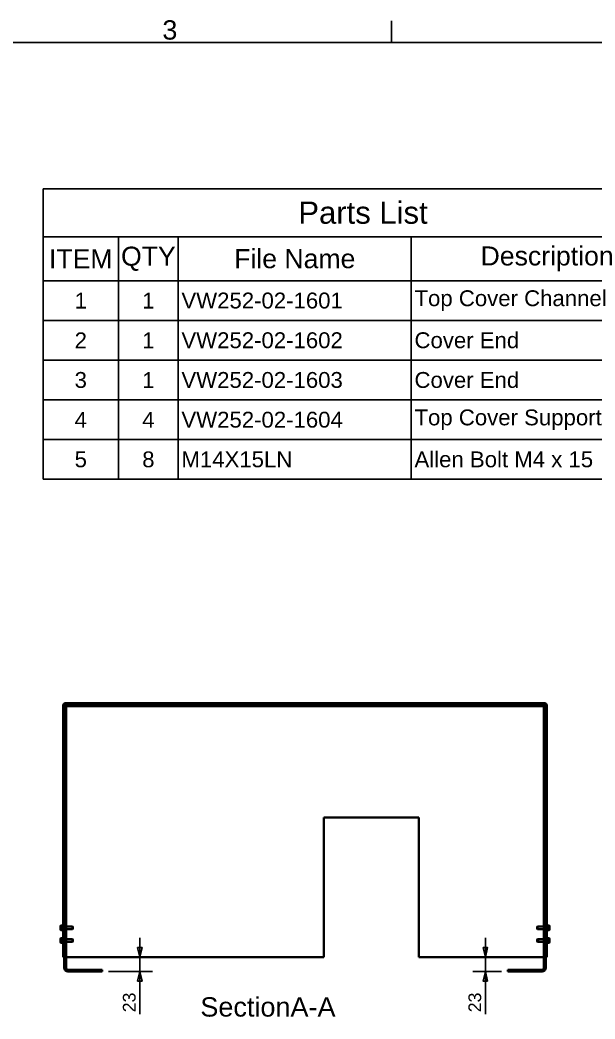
# Paper-space layout 'Washer Top Cover Detail' of a CAD drawing. Header units: millimetres. Extents: x -10 to 420, y -9 to 298.
# Drawn here: x 216.4 to 307, y 133.8 to 291.3 of the extents above; entities that cross this region are included whole.
import ezdxf

# ---------------------------------------------------------------- set-up
doc = ezdxf.new("R2010")
doc.units = ezdxf.units.MM
for name, color, linetype, lineweight in [('2dTransBorder', 7, 'Continuous', 35), ('Dimensions', 5, 'Continuous', 25), ('Hatch', 7, 'Continuous', 25), ('Visible Edges', 7, 'Continuous', 50)]:
    doc.layers.add(name, color=color, linetype=linetype, lineweight=lineweight)
doc.layers.add('Title', color=7, linetype='Continuous')
doc.styles.add('Current-ISO', font='ARIAL.TTF')
doc.styles.get("Standard").update_dxf_attribs({"font": 'ARIAL.TTF'})
doc.styles.add('Text Style29', font='ARIAL.TTF')
doc.styles.add('Text Style5', font='ARIAL.TTF')
pattern_1 = [(135, (-5.0086, -4.2813), (-2.245064, -2.245064), [])]
pattern_2 = [(135, (0, 0), (-2.245064, -2.245064), [])]
pattern_3 = [(150, (0, 0), (-1.5875, -2.74963), [])]
pattern_4 = [(120, (-5.0086, -4.2813), (-2.74963, -1.5875), [])]

# ---------------------------------------------------------------- blocks, each defined once
blk = doc.blocks.new('2dTransSymbol2')
at = {"color": 179}
for points in [[(239.98, 149.37), (240.33, 147.87), (240.68, 149.37), (239.98, 149.37)], [(240.68, 144.07), (240.33, 145.57), (239.98, 144.07), (240.68, 144.07)]]:
    blk.add_solid(points, dxfattribs=at)
at = {"layer": 'Dimensions', "color": 179, "linetype": 'Continuous', "lineweight": 25, "true_color": 0x262659}
for p, q in [((240.33, 149.37), (240.33, 150.87)), ((239.98, 149.37), (240.33, 147.87)), ((240.68, 149.37), (239.98, 149.37)), ((240.33, 149.37), (240.33, 147.87)), ((240.33, 147.87), (240.68, 149.37)), ((240.33, 145.57), (240.33, 147.87)), ((235.41, 145.57), (242.33, 145.57)), ((240.33, 145.57), (239.98, 144.07)), ((240.33, 144.07), (240.33, 145.57)), ((240.68, 144.07), (240.33, 145.57)), ((239.98, 144.07), (240.68, 144.07)), ((240.33, 144.07), (240.33, 142.57)), ((240.33, 138.86), (240.33, 142.57))]:
    blk.add_line(p, q, dxfattribs=at)
for points in [[(239.98, 149.37), (240.33, 147.87), (240.68, 149.37), (239.98, 149.37)], [(240.68, 144.07), (240.33, 145.57), (239.98, 144.07), (240.68, 144.07)]]:
    blk.add_lwpolyline(points, dxfattribs=at)
at = {"layer": 'Dimensions', "linetype": 'Continuous', "lineweight": 25, "insert": (239.69, 139.16), "char_height": 2, "attachment_point": 7, "rotation": 90, "style": 'Text Style5'}
blk.add_mtext('23', dxfattribs=at)
blk = doc.blocks.new('2dTransSymbol3')
at = {"color": 179}
for points in [[(294.43, 149.37), (294.78, 147.87), (295.13, 149.37), (294.43, 149.37)], [(295.13, 144.07), (294.78, 145.57), (294.43, 144.07), (295.13, 144.07)]]:
    blk.add_solid(points, dxfattribs=at)
at = {"layer": 'Dimensions', "color": 179, "linetype": 'Continuous', "lineweight": 25, "true_color": 0x262659}
for p, q in [((294.78, 149.37), (294.78, 150.87)), ((294.43, 149.37), (294.78, 147.87)), ((295.13, 149.37), (294.43, 149.37)), ((294.78, 149.37), (294.78, 147.87)), ((294.78, 147.87), (295.13, 149.37)), ((294.78, 147.87), (294.78, 145.57)), ((297.31, 145.57), (292.78, 145.57)), ((294.78, 145.57), (294.43, 144.07)), ((294.78, 144.07), (294.78, 145.57)), ((295.13, 144.07), (294.78, 145.57)), ((294.43, 144.07), (295.13, 144.07)), ((294.78, 144.07), (294.78, 142.57)), ((294.78, 138.86), (294.78, 142.57))]:
    blk.add_line(p, q, dxfattribs=at)
for points in [[(294.43, 149.37), (294.78, 147.87), (295.13, 149.37), (294.43, 149.37)], [(295.13, 144.07), (294.78, 145.57), (294.43, 144.07), (295.13, 144.07)]]:
    blk.add_lwpolyline(points, dxfattribs=at)
at = {"layer": 'Dimensions', "color": 178, "linetype": 'Continuous', "lineweight": 25, "true_color": 0x000001, "insert": (294.14, 139.16), "char_height": 2, "attachment_point": 7, "rotation": 90, "style": 'Text Style5'}
blk.add_mtext('23', dxfattribs=at)
blk = doc.blocks.new('*T74')
at = {"color": 0, "lineweight": -2}
for p, q in [((0, 0), (11.88, 0)), ((0, 0), (0, -7.59)), ((11.88, 0), (21.3, 0)), ((21.3, 0), (58.02, 0)), ((58.02, 0), (100.81, 0)), ((100.81, 0), (100.81, -7.59)), ((0, -7.59), (11.88, -7.59)), ((0, -7.59), (0, -14.51)), ((11.88, -7.59), (21.3, -7.59)), ((11.88, -7.59), (11.88, -14.51)), ((21.3, -7.59), (58.02, -7.59)), ((21.3, -7.59), (21.3, -14.51)), ((58.02, -7.59), (100.81, -7.59)), ((58.02, -7.59), (58.02, -14.51)), ((100.81, -7.59), (100.81, -14.51)), ((0, -14.51), (11.88, -14.51)), ((0, -14.51), (0, -20.77)), ((11.88, -14.51), (21.3, -14.51)), ((11.88, -14.51), (11.88, -20.77)), ((21.3, -14.51), (58.02, -14.51)), ((21.3, -14.51), (21.3, -20.77)), ((58.02, -14.51), (100.81, -14.51)), ((58.02, -14.51), (58.02, -20.77)), ((100.81, -14.51), (100.81, -20.77)), ((0, -20.77), (11.88, -20.77)), ((0, -20.77), (0, -27.03)), ((11.88, -20.77), (21.3, -20.77)), ((11.88, -20.77), (11.88, -27.03)), ((21.3, -20.77), (58.02, -20.77)), ((21.3, -20.77), (21.3, -27.03)), ((58.02, -20.77), (100.81, -20.77)), ((58.02, -20.77), (58.02, -27.03)), ((100.81, -20.77), (100.81, -27.03)), ((0, -27.03), (11.88, -27.03)), ((0, -27.03), (0, -33.29)), ((11.88, -27.03), (21.3, -27.03)), ((11.88, -27.03), (11.88, -33.29)), ((21.3, -27.03), (58.02, -27.03)), ((21.3, -27.03), (21.3, -33.29)), ((58.02, -27.03), (100.81, -27.03)), ((58.02, -27.03), (58.02, -33.29)), ((100.81, -27.03), (100.81, -33.29)), ((0, -33.29), (11.88, -33.29)), ((0, -33.29), (0, -39.54)), ((11.88, -33.29), (21.3, -33.29)), ((11.88, -33.29), (11.88, -39.54)), ((21.3, -33.29), (58.02, -33.29)), ((21.3, -33.29), (21.3, -39.54)), ((58.02, -33.29), (100.81, -33.29)), ((58.02, -33.29), (58.02, -39.54)), ((100.81, -33.29), (100.81, -39.54)), ((0, -39.54), (11.88, -39.54)), ((0, -39.54), (0, -45.8)), ((11.88, -39.54), (21.3, -39.54)), ((11.88, -39.54), (11.88, -45.8)), ((21.3, -39.54), (58.02, -39.54)), ((21.3, -39.54), (21.3, -45.8)), ((58.02, -39.54), (100.81, -39.54)), ((58.02, -39.54), (58.02, -45.8)), ((100.81, -39.54), (100.81, -45.8)), ((0, -45.8), (11.88, -45.8)), ((11.88, -45.8), (21.3, -45.8)), ((21.3, -45.8), (58.02, -45.8)), ((58.02, -45.8), (100.81, -45.8))]:
    blk.add_line(p, q, dxfattribs=at)
at = {"color": 0}
for s, insert, char_height, width, attachment_point in [('Parts List', (50.41, -3.8), 3.5, 99.8124, 5), ('QTY', (16.59, -11.05), 3, 8.4204, 5), ('File Name', (39.66, -11.05), 3, 35.7237, 5), ('Description', (79.42, -11.05), 3, 41.7911, 5), ('ITEM', (5.94, -11.05), 3, 10.8771, 5), ('1', (5.94, -17.64), 2.5, 10.8771, 5), ('1', (16.59, -17.64), 2.5, 8.4204, 5), ('VW252-02-1601', (21.8, -17.64), 2.5, 35.7237, 4), ('Top Cover Channel', (58.52, -17.64), 2.5, 41.7911, 4), ('2', (5.94, -23.9), 2.5, 10.8771, 5), ('1', (16.59, -23.9), 2.5, 8.4204, 5), ('VW252-02-1602', (21.8, -23.9), 2.5, 35.7237, 4), ('Cover End', (58.52, -23.9), 2.5, 41.7911, 4), ('3', (5.94, -30.16), 2.5, 10.8771, 5), ('1', (16.59, -30.16), 2.5, 8.4204, 5), ('VW252-02-1603', (21.8, -30.16), 2.5, 35.7237, 4), ('Cover End', (58.52, -30.16), 2.5, 41.7911, 4), ('4', (5.94, -36.42), 2.5, 10.8771, 5), ('4', (16.59, -36.42), 2.5, 8.4204, 5), ('VW252-02-1604', (21.8, -36.42), 2.5, 35.7237, 4), ('Top Cover Support', (58.52, -36.42), 2.5, 41.7911, 4), ('5', (5.94, -42.67), 2.5, 10.8771, 5), ('8', (16.59, -42.67), 2.5, 8.4204, 5), ('M14X15LN', (21.8, -42.67), 2.5, 35.7237, 4), ('Allen Bolt M4 x 15', (58.52, -42.67), 2.5, 41.7911, 4)]:
    blk.add_mtext(s, dxfattribs=dict(at, insert=insert, char_height=char_height, width=width, attachment_point=attachment_point))
blk = doc.blocks.new('Default Border')
at = {"layer": '2dTransBorder', "color": 179, "linetype": 'Continuous', "lineweight": 25, "true_color": 0x262659}
for points in [[(280, 292), (280, 295.4)], [(5, 5), (5, 292), (415, 292), (415, 5), (5, 5)]]:
    blk.add_lwpolyline(points, dxfattribs=at)
at = {"layer": '2dTransBorder', "color": 179, "lineweight": 211, "insert": (243.88, 292.4), "char_height": 3.05, "attachment_point": 7, "style": 'Current-ISO'}
blk.add_mtext('3', dxfattribs=at)
blk = doc.blocks.new('Title')
at = {"layer": '2dTransBorder'}
blk.add_blockref('Default Border', (-5, -5), dxfattribs=at)

psp = doc.layouts.new('Washer Top Cover Detail')

# ---------------------------------------------------------------- hatches: boundary and pattern name
at = {"layer": 'Hatch', "linetype": 'Continuous', "lineweight": 9, "true_color": 0x1e1e47}
h = psp.add_hatch(dxfattribs=at)
h.set_pattern_fill('ANSI31', color=179, scale=25.4, angle=90, style=0)
h.set_pattern_definition(pattern_1)
h.paths.add_polyline_path([(299.15, 183.44), (299.26, 183.39), (299.3, 183.29), (299.3, 148.44), (299.45, 148.44), (299.45, 183.29), (299.41, 183.44), (299.3, 183.55), (299.15, 183.59), (223.55, 183.59), (223.4, 183.55), (223.29, 183.44), (223.25, 183.29), (223.25, 148.44), (223.4, 148.44), (223.4, 183.29), (223.44, 183.39), (223.55, 183.44)])
h = psp.add_hatch(dxfattribs=at)
h.set_pattern_fill('ANSI31', color=179, scale=25.4, angle=105, style=0)
h.set_pattern_definition(pattern_3)
h.paths.add_polyline_path([(227.86, 152.17), (227.91, 152.12), (228.26, 152.12), (228.26, 152.27), (229.71, 152.27), (229.76, 152.32), (229.76, 152.62), (229.71, 152.67), (228.26, 152.67), (228.26, 152.82), (227.91, 152.82), (227.86, 152.77), (227.86, 152.62), (228.19, 152.62), (228.19, 152.32), (227.86, 152.32)])
h = psp.add_hatch(dxfattribs=at)
h.set_pattern_fill('ANSI31', color=179, scale=25.4, angle=105, style=0)
h.set_pattern_definition(pattern_3)
h.paths.add_polyline_path([(228.41, 152.63), (228.71, 152.63), (228.71, 153.07), (228.41, 153.07)])
h = psp.add_hatch(dxfattribs=at)
h.set_pattern_fill('ANSI31', color=179, scale=25.4, angle=90, style=0)
h.set_pattern_definition(pattern_2)
h.paths.add_polyline_path([(228.41, 152.22), (228.26, 152.22), (228.26, 150.72), (228.41, 150.72)])
h = psp.add_hatch(dxfattribs=at)
h.set_pattern_fill('ANSI31', color=179, scale=25.4, angle=105, style=0)
h.set_pattern_definition(pattern_3)
h.paths.add_polyline_path([(228.41, 150.63), (228.71, 150.63), (228.71, 152.31), (228.41, 152.31)])
h = psp.add_hatch(dxfattribs=at)
h.set_pattern_fill('ANSI31', color=179, scale=25.4, angle=75, style=0)
h.set_pattern_definition([(120, (0, 0), (-2.74963, -1.5875), [])])
h.paths.add_polyline_path([(304.01, 150.63), (304.31, 150.63), (304.31, 152.31), (304.01, 152.31)])
h = psp.add_hatch(dxfattribs=at)
h.set_pattern_fill('ANSI31', color=179, scale=25.4, angle=90, style=0)
h.set_pattern_definition(pattern_2)
h.paths.add_polyline_path([(304.46, 152.22), (304.31, 152.22), (304.31, 150.72), (304.46, 150.72)])
h = psp.add_hatch(dxfattribs=at)
h.set_pattern_fill('ANSI31', color=179, scale=25.4, angle=75, style=0)
h.set_pattern_definition(pattern_4)
h.paths.add_polyline_path([(299.8, 147.84), (299.85, 147.89), (299.85, 148.04), (299.52, 148.04), (299.52, 148.34), (299.85, 148.34), (299.85, 148.49), (299.8, 148.54), (299.45, 148.54), (299.45, 148.39), (298, 148.39), (297.95, 148.34), (297.95, 148.04), (298, 147.99), (299.45, 147.99), (299.45, 147.84)])
h = psp.add_hatch(dxfattribs=at)
h.set_pattern_fill('ANSI31', color=179, scale=25.4, angle=75, style=0)
h.set_pattern_definition(pattern_4)
h.paths.add_polyline_path([(299, 148.35), (299.3, 148.35), (299.3, 148.79), (299, 148.79)])
h = psp.add_hatch(dxfattribs=at)
h.set_pattern_fill('ANSI31', color=179, scale=25.4, angle=195, style=0)
h.set_pattern_definition([(240, (-5.0086, -4.2813), (2.74963, -1.5875), [])])
h.paths.add_polyline_path([(299.8, 145.84), (299.85, 145.89), (299.85, 146.04), (299.52, 146.04), (299.52, 146.34), (299.85, 146.34), (299.85, 146.49), (299.8, 146.54), (299.45, 146.54), (299.45, 146.39), (298, 146.39), (297.95, 146.34), (297.95, 146.04), (298, 145.99), (299.45, 145.99), (299.45, 145.84)])
h = psp.add_hatch(dxfattribs=at)
h.set_pattern_fill('ANSI31', color=179, scale=25.4, angle=90, style=0)
h.set_pattern_definition(pattern_1)
h.paths.add_polyline_path([(223.4, 145.94), (223.25, 145.94), (223.25, 143.59), (223.4, 143.59)])
h = psp.add_hatch(dxfattribs=at)
h.set_pattern_fill('ANSI31', color=179, scale=25.4, angle=105, style=0)
h.set_pattern_definition([(150, (-5.0086, -4.2813), (-1.5875, -2.74963), [])])
h.paths.add_polyline_path([(224, 141.59), (223.85, 141.63), (223.74, 141.74), (223.7, 141.89), (223.7, 146.02), (223.4, 146.02), (223.4, 141.89), (223.45, 141.66), (223.58, 141.46), (223.77, 141.33), (224, 141.29), (229.4, 141.29), (229.4, 141.59)])
h = psp.add_hatch(dxfattribs=at)
h.set_pattern_fill('ANSI31', color=179, scale=25.4, angle=75, style=0)
h.set_pattern_definition(pattern_4)
h.paths.add_polyline_path([(299, 141.89), (298.96, 141.74), (298.85, 141.63), (298.7, 141.59), (293.3, 141.59), (293.3, 141.29), (298.7, 141.29), (298.93, 141.33), (299.12, 141.46), (299.25, 141.66), (299.3, 141.89), (299.3, 146.02), (299, 146.02)])
h = psp.add_hatch(dxfattribs=at)
h.set_pattern_fill('ANSI31', color=179, scale=25.4, angle=90, style=0)
h.set_pattern_definition(pattern_1)
h.paths.add_polyline_path([(299.45, 145.94), (299.3, 145.94), (299.3, 143.59), (299.45, 143.59)])

# ---------------------------------------------------------------- linework, layer by layer
at = {"layer": 'Visible Edges', "color": 179, "linetype": 'Continuous', "lineweight": 35, "true_color": 0x262659}
for p, q in [((223.25, 183.29), (223.25, 148.44)), ((223.25, 183.29), (223.25, 148.3)), ((223.4, 148.44), (223.4, 183.29)), ((223.4, 148.63), (223.4, 183.29)), ((223.4, 183.29), (299.3, 183.29)), ((223.7, 183.14), (223.4, 183.14)), ((299.15, 183.59), (223.55, 183.59)), ((299.15, 183.59), (223.55, 183.59)), ((223.55, 183.44), (299.15, 183.44)), ((223.55, 148.63), (223.55, 183.14)), ((223.7, 183.14), (223.55, 183.14)), ((223.7, 183.29), (223.7, 183.14)), ((299, 183.14), (223.7, 183.14)), ((223.7, 183.14), (223.7, 148.19)), ((299, 183.14), (299, 183.29)), ((299, 183.14), (299.15, 183.14)), ((299, 148.3), (299, 183.14)), ((299.15, 183.14), (299.15, 148.52)), ((299.3, 183.29), (299.3, 148.44)), ((299.3, 183.29), (299.3, 148.3)), ((299.45, 148.44), (299.45, 183.29)), ((299.45, 148.41), (299.45, 183.29)), ((264.3, 143.59), (264.3, 165.59)), ((264.3, 165.59), (279.3, 165.59)), ((279.3, 165.59), (279.3, 143.59)), ((222.9, 148.54), (222.85, 148.49)), ((222.85, 148.49), (222.85, 148.34)), ((222.85, 147.89), (222.85, 148.49)), ((222.85, 148.34), (223.18, 148.34)), ((222.85, 148.19), (222.85, 148.34)), ((222.85, 148.34), (223.18, 148.34)), ((222.85, 148.04), (222.85, 148.19)), ((222.85, 148.19), (223.18, 148.19)), ((223.18, 148.04), (222.85, 148.04)), ((222.85, 148.04), (222.85, 147.89)), ((222.85, 148.04), (223.18, 148.04)), ((223.25, 148.54), (222.9, 148.54)), ((222.9, 148.54), (222.9, 147.84)), ((223.18, 148.34), (223.18, 148.04)), ((223.18, 148.34), (223.18, 148.19)), ((223.18, 148.19), (223.18, 148.04)), ((223.25, 148.39), (223.25, 148.54)), ((223.25, 148.44), (223.4, 148.44)), ((223.25, 148.34), (223.25, 148.44)), ((224.7, 148.39), (223.25, 148.39)), ((223.7, 148.79), (223.4, 148.79)), ((223.4, 148.79), (223.4, 148.35)), ((223.7, 148.79), (223.4, 148.79)), ((223.4, 148.35), (223.7, 148.35)), ((223.7, 148.02), (223.4, 148.02)), ((223.4, 148.02), (223.4, 146.35)), ((223.7, 148.35), (223.7, 148.79)), ((223.7, 148.25), (223.7, 148.79)), ((223.7, 148.34), (223.7, 148.19)), ((223.7, 146.31), (223.7, 148.03)), ((223.7, 146.35), (223.7, 148.02)), ((224.75, 148.34), (224.7, 148.39)), ((224.7, 147.99), (224.7, 148.39)), ((224.7, 147.99), (224.75, 148.04)), ((224.75, 148.04), (224.75, 148.34)), ((224.75, 148.34), (224.75, 148.04)), ((298, 148.39), (297.95, 148.34)), ((297.95, 148.34), (297.95, 148.04)), ((297.95, 148.04), (297.95, 148.34)), ((297.95, 148.04), (298, 147.99)), ((299.45, 148.39), (298, 148.39)), ((298, 148.39), (298, 147.99)), ((299.3, 148.79), (299, 148.79)), ((299, 148.79), (299, 148.35)), ((299.3, 148.79), (299, 148.79)), ((299, 148.79), (299, 148.14)), ((299, 148.35), (299.3, 148.35)), ((299, 146.33), (299, 148.08)), ((299.3, 148.02), (299, 148.02)), ((299, 148.02), (299, 146.35)), ((299.3, 148.35), (299.3, 148.79)), ((299.3, 148.44), (299.45, 148.44)), ((299.3, 148.34), (299.3, 148.44)), ((299.45, 148.44), (299.3, 148.44)), ((299.3, 146.35), (299.3, 148.02)), ((299.8, 148.54), (299.45, 148.54)), ((299.45, 148.54), (299.45, 148.39)), ((299.45, 148.53), (299.45, 148.34)), ((299.45, 148.43), (299.45, 148.24)), ((299.45, 147.99), (299.45, 148.39)), ((299.45, 148.09), (299.45, 147.95)), ((299.52, 148.04), (299.52, 148.34)), ((299.52, 148.34), (299.85, 148.34)), ((299.85, 148.34), (299.52, 148.34)), ((299.52, 148.19), (299.52, 148.34)), ((299.52, 148.04), (299.52, 148.19)), ((299.85, 148.19), (299.52, 148.19)), ((299.85, 148.04), (299.52, 148.04)), ((299.85, 148.04), (299.52, 148.04)), ((299.85, 148.49), (299.8, 148.54)), ((299.8, 147.84), (299.8, 148.54)), ((299.85, 148.34), (299.85, 148.49)), ((299.85, 148.49), (299.85, 147.89)), ((299.85, 148.34), (299.85, 148.19)), ((299.85, 148.19), (299.85, 148.04)), ((299.85, 147.89), (299.85, 148.04)), ((222.85, 147.89), (222.9, 147.84)), ((222.9, 146.54), (222.85, 146.49)), ((222.85, 146.49), (222.85, 146.34)), ((222.85, 145.89), (222.85, 146.49)), ((222.9, 147.84), (223.25, 147.84)), ((223.25, 146.54), (222.9, 146.54)), ((222.9, 146.54), (222.9, 145.84)), ((223.25, 147.84), (223.25, 147.99)), ((223.25, 147.99), (224.7, 147.99)), ((223.4, 147.94), (223.25, 147.94)), ((223.25, 147.94), (223.25, 146.44)), ((223.25, 147.86), (223.25, 146.33)), ((223.25, 146.39), (223.25, 146.54)), ((223.25, 146.44), (223.4, 146.44)), ((223.25, 146.34), (223.25, 146.44)), ((223.4, 146.44), (223.4, 147.94)), ((223.7, 147.97), (223.7, 146.22)), ((298, 147.99), (299.45, 147.99)), ((299, 147.92), (299, 146.2)), ((299.45, 147.94), (299.3, 147.94)), ((299.3, 147.94), (299.3, 146.44)), ((299.3, 146.41), (299.3, 147.92)), ((299.3, 147.86), (299.3, 146.33)), ((299.3, 146.44), (299.45, 146.44)), ((299.3, 146.34), (299.3, 146.44)), ((299.45, 146.44), (299.3, 146.44)), ((299.45, 147.99), (299.45, 147.84)), ((299.45, 146.44), (299.45, 147.97)), ((299.45, 146.44), (299.45, 147.94)), ((299.45, 147.84), (299.8, 147.84)), ((299.8, 146.54), (299.45, 146.54)), ((299.45, 146.54), (299.45, 146.39)), ((299.45, 146.53), (299.45, 146.34)), ((299.45, 146.43), (299.45, 146.29)), ((299.8, 147.84), (299.85, 147.89)), ((299.85, 146.49), (299.8, 146.54)), ((299.8, 145.84), (299.8, 146.54)), ((299.85, 146.34), (299.85, 146.49)), ((299.85, 146.49), (299.85, 145.89)), ((222.85, 146.34), (223.18, 146.34)), ((222.85, 146.19), (222.85, 146.34)), ((222.85, 146.34), (223.18, 146.34)), ((222.85, 146.04), (222.85, 146.19)), ((222.85, 146.19), (223.18, 146.19)), ((223.18, 146.04), (222.85, 146.04)), ((222.85, 146.04), (222.85, 145.89)), ((222.85, 146.04), (223.18, 146.04)), ((222.85, 145.89), (222.9, 145.84)), ((222.9, 145.84), (223.25, 145.84)), ((223.18, 146.34), (223.18, 146.04)), ((223.18, 146.34), (223.18, 146.19)), ((223.18, 146.19), (223.18, 146.04)), ((224.7, 146.39), (223.25, 146.39)), ((223.25, 145.84), (223.25, 145.99)), ((223.25, 145.99), (224.7, 145.99)), ((223.4, 145.94), (223.25, 145.94)), ((223.25, 145.94), (223.25, 143.59)), ((223.25, 145.89), (223.25, 143.59)), ((223.4, 146.35), (223.7, 146.35)), ((223.7, 146.02), (223.4, 146.02)), ((223.4, 146.02), (223.4, 141.89)), ((223.4, 143.59), (223.4, 145.94)), ((223.7, 146.34), (223.7, 146.19)), ((223.7, 141.89), (223.7, 146.09)), ((223.7, 141.89), (223.7, 146.02)), ((223.7, 146), (223.7, 143.59)), ((224.75, 146.34), (224.7, 146.39)), ((224.7, 145.99), (224.7, 146.39)), ((224.7, 145.99), (224.75, 146.04)), ((224.75, 146.04), (224.75, 146.34)), ((224.75, 146.34), (224.75, 146.04)), ((298, 146.39), (297.95, 146.34)), ((297.95, 146.34), (297.95, 146.04)), ((297.95, 146.04), (297.95, 146.34)), ((297.95, 146.04), (298, 145.99)), ((299.45, 146.39), (298, 146.39)), ((298, 146.39), (298, 145.99)), ((298, 145.99), (299.45, 145.99)), ((299, 146.35), (299.3, 146.35)), ((299, 143.59), (299, 146.11)), ((299.3, 146.02), (299, 146.02)), ((299, 146.02), (299, 141.89)), ((299, 145.98), (299, 141.89)), ((299.3, 141.89), (299.3, 146.02)), ((299.3, 141.89), (299.3, 145.98)), ((299.45, 145.94), (299.3, 145.94)), ((299.3, 145.94), (299.3, 143.59)), ((299.3, 145.89), (299.3, 143.59)), ((299.45, 145.99), (299.45, 146.39)), ((299.45, 146.24), (299.45, 146.19)), ((299.45, 146.14), (299.45, 145.95)), ((299.45, 143.59), (299.45, 146)), ((299.45, 145.99), (299.45, 145.84)), ((299.45, 143.59), (299.45, 145.94)), ((299.45, 145.84), (299.8, 145.84)), ((299.52, 146.04), (299.52, 146.34)), ((299.52, 146.34), (299.85, 146.34)), ((299.85, 146.34), (299.52, 146.34)), ((299.52, 146.19), (299.52, 146.34)), ((299.52, 146.04), (299.52, 146.19)), ((299.85, 146.19), (299.52, 146.19)), ((299.85, 146.04), (299.52, 146.04)), ((299.85, 146.04), (299.52, 146.04)), ((299.8, 145.84), (299.85, 145.89)), ((299.85, 146.34), (299.85, 146.19)), ((299.85, 146.19), (299.85, 146.04)), ((299.85, 145.89), (299.85, 146.04)), ((223.25, 143.59), (223.4, 143.59)), ((223.25, 143.59), (223.4, 143.59)), ((223.4, 143.61), (223.4, 141.89)), ((264.3, 143.59), (223.7, 143.59)), ((299, 143.59), (279.3, 143.59)), ((299.3, 143.59), (299.45, 143.59)), ((299.3, 143.59), (299.45, 143.59)), ((229.4, 141.59), (224, 141.59)), ((229.4, 141.59), (224, 141.59)), ((224, 141.29), (229.4, 141.29)), ((224, 141.29), (229.4, 141.29)), ((229.4, 141.29), (229.4, 141.59)), ((229.4, 141.29), (229.4, 141.59)), ((298.7, 141.59), (293.3, 141.59)), ((293.3, 141.59), (293.3, 141.29)), ((293.3, 141.59), (293.3, 141.29)), ((298.7, 141.59), (293.3, 141.59)), ((293.3, 141.29), (298.7, 141.29)), ((293.3, 141.29), (298.7, 141.29))]:
    psp.add_line(p, q, dxfattribs=at)
for centre, radius, start, end in [((223.55, 183.29), 0.3, 90, 180), ((223.55, 183.29), 0.3, 90, 180), ((223.55, 183.29), 0.15, 90, 180), ((299.15, 183.29), 0.3, 0, 90), ((299.15, 183.29), 0.3, 0, 90), ((299.15, 183.29), 0.15, 0, 90), ((299.15, 183.29), 0.15, 0, 90), ((224, 141.89), 0.6, 180, 270), ((224, 141.89), 0.6, 180, 270), ((224, 141.89), 0.3, 180, 270), ((224, 141.89), 0.3, 180, 270), ((298.7, 141.89), 0.3, 270, 0), ((298.7, 141.89), 0.6, 270, 0), ((298.7, 141.89), 0.3, 270, 0), ((298.7, 141.89), 0.6, 270, 0)]:
    psp.add_arc(centre, radius, start, end, dxfattribs=at)

# ---------------------------------------------------------------- block references
psp.add_blockref('*T74', (220.08, 264.67))
at = {"layer": 'Dimensions'}
for name in ['2dTransSymbol2', '2dTransSymbol3']:
    psp.add_blockref(name, (-5.01, -4.28), dxfattribs=at)
at = {"layer": 'Title'}
psp.add_blockref('Title', (-0.01, 0.72), dxfattribs=at)

# ---------------------------------------------------------------- texts
at = {"color": 18, "linetype": 'Continuous', "lineweight": 50, "true_color": 0x000000, "insert": (244.86, 134.16), "char_height": 3.048, "attachment_point": 7, "style": 'Text Style29'}
psp.add_mtext('SectionA-A', dxfattribs=at)

doc.saveas('drawing.dxf')
